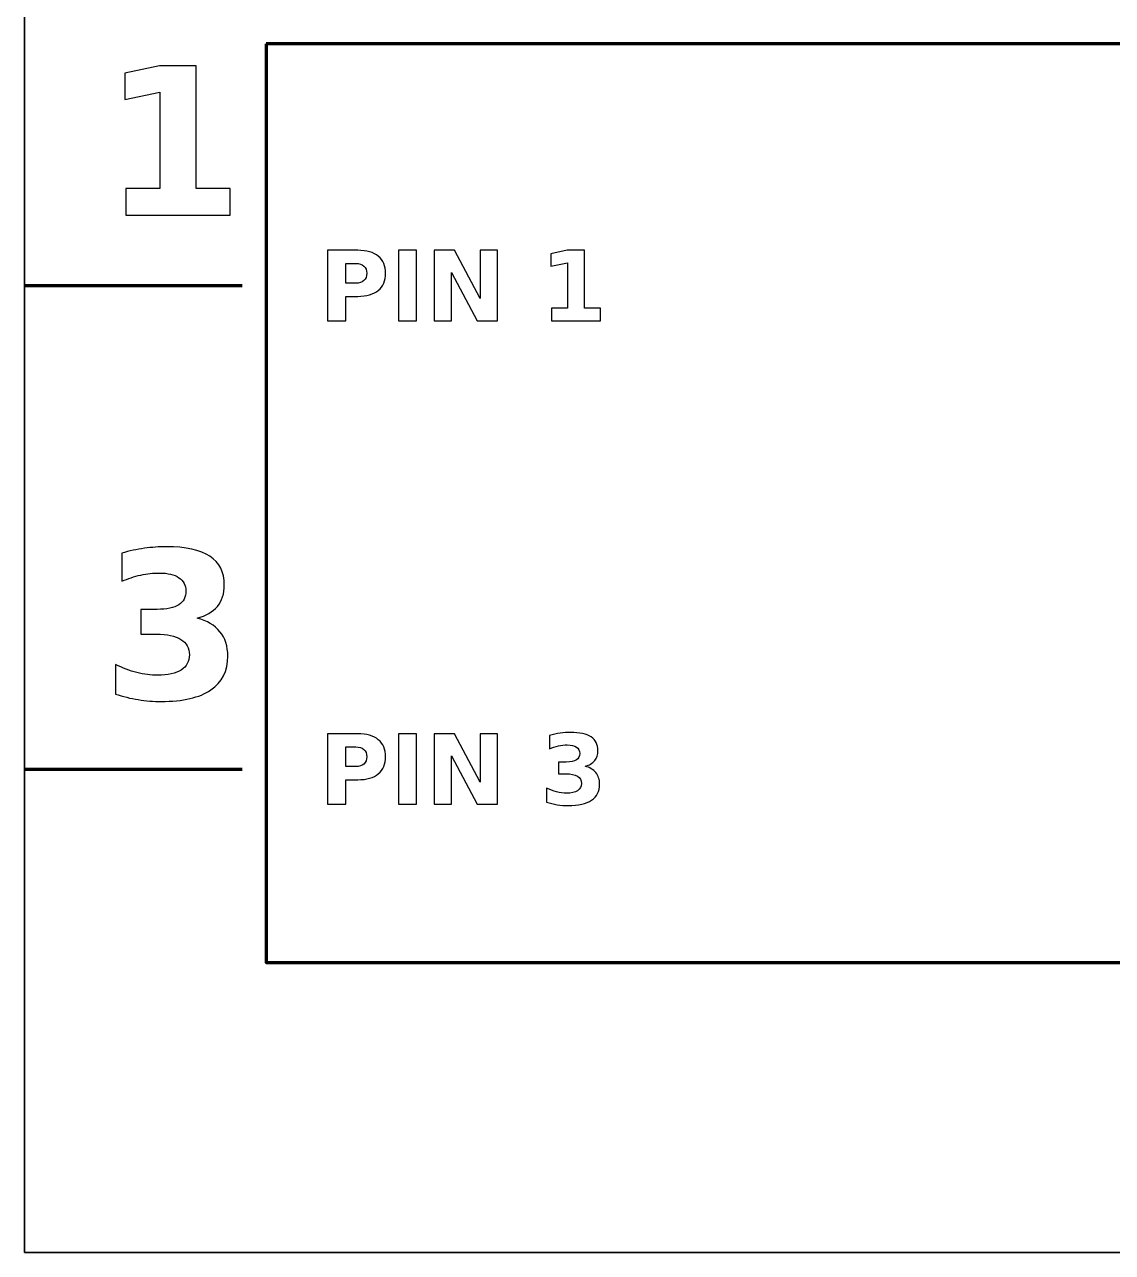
# Model space of a CAD drawing. Header units: centimetres. Extents: x -12.5 to -8.5, y -15.85 to -11.85.
# Drawn here: x -12.5 to -10.25, y -15.85 to -13.31 of the extents above; entities that cross this region are included whole.
import ezdxf

# ---------------------------------------------------------------- set-up
doc = ezdxf.new("R2010")
doc.units = ezdxf.units.CM
doc.header["$MEASUREMENT"] = 0
doc.layers.add('Layer 1', color=7, linetype='Continuous')

msp = doc.modelspace()

# ---------------------------------------------------------------- linework, layer by layer
at = {"layer": 'Layer 1', "color": 7, "lineweight": 35}
msp.add_open_spline([(-12.5, -11.85), (-12.5, -11.85), (-8.5, -11.85), (-8.5, -11.85), (-8.5, -11.85), (-8.5, -11.85), (-8.5, -15.85), (-8.5, -15.85), (-8.5, -15.85), (-8.5, -15.85), (-12.5, -15.85), (-12.5, -15.85), (-12.5, -15.85), (-12.5, -15.85), (-12.5, -11.85), (-12.5, -11.85)], degree=3, knots=[0, 0, 0, 0, 0.25, 0.25, 0.25, 0.25, 0.5, 0.5, 0.5, 0.5, 0.75, 0.75, 0.75, 0.75, 1, 1, 1, 1], dxfattribs=at)
at = {"layer": 'Layer 1', "color": 250, "lineweight": 100}
msp.add_open_spline([(-12, -13.35), (-12, -13.35), (-9, -13.35), (-9, -13.35), (-9, -13.35), (-9, -13.35), (-9, -15.25), (-9, -15.25), (-9, -15.25), (-9, -15.25), (-12, -15.25), (-12, -15.25), (-12, -15.25), (-12, -15.25), (-12, -13.35), (-12, -13.35)], degree=3, knots=[0, 0, 0, 0, 0.25, 0.25, 0.25, 0.25, 0.5, 0.5, 0.5, 0.5, 0.75, 0.75, 0.75, 0.75, 1, 1, 1, 1], dxfattribs=at)
at = {"layer": 'Layer 1', "color": 250}
for points, knots in [([(-12.29076, -13.64935), (-12.29076, -13.64935), (-12.22049, -13.64935), (-12.22049, -13.64935), (-12.22049, -13.64935), (-12.22049, -13.64935), (-12.22049, -13.44989), (-12.22049, -13.44989), (-12.22049, -13.44989), (-12.22049, -13.44989), (-12.29259, -13.46478), (-12.29259, -13.46478), (-12.29259, -13.46478), (-12.29259, -13.46478), (-12.29259, -13.41059), (-12.29259, -13.41059), (-12.29259, -13.41059), (-12.29259, -13.41059), (-12.22091, -13.3957), (-12.22091, -13.3957), (-12.22091, -13.3957), (-12.22091, -13.3957), (-12.14528, -13.3957), (-12.14528, -13.3957), (-12.14528, -13.3957), (-12.14528, -13.3957), (-12.14528, -13.64935), (-12.14528, -13.64935), (-12.14528, -13.64935), (-12.14528, -13.64935), (-12.075, -13.64935), (-12.075, -13.64935), (-12.075, -13.64935), (-12.075, -13.64935), (-12.075, -13.70431), (-12.075, -13.70431), (-12.075, -13.70431), (-12.075, -13.70431), (-12.29076, -13.70431), (-12.29076, -13.70431), (-12.29076, -13.70431), (-12.29076, -13.70431), (-12.29076, -13.64935), (-12.29076, -13.64935)], [0, 0, 0, 0, 0.0909091, 0.0909091, 0.0909091, 0.0909091, 0.1818182, 0.1818182, 0.1818182, 0.1818182, 0.2727273, 0.2727273, 0.2727273, 0.2727273, 0.3636364, 0.3636364, 0.3636364, 0.3636364, 0.4545455, 0.4545455, 0.4545455, 0.4545455, 0.5454545, 0.5454545, 0.5454545, 0.5454545, 0.6363636, 0.6363636, 0.6363636, 0.6363636, 0.7272727, 0.7272727, 0.7272727, 0.7272727, 0.8181818, 0.8181818, 0.8181818, 0.8181818, 0.9090909, 0.9090909, 0.9090909, 0.9090909, 1, 1, 1, 1]), ([(-11.8733, -13.777), (-11.8733, -13.777), (-11.8109, -13.777), (-11.8109, -13.777), (-11.8109, -13.777), (-11.79234, -13.777), (-11.7781, -13.78113), (-11.76817, -13.78937), (-11.76817, -13.78937), (-11.75824, -13.7976), (-11.75327, -13.80933), (-11.75327, -13.82457), (-11.75327, -13.82457), (-11.75327, -13.83983), (-11.75824, -13.8516), (-11.76817, -13.85983), (-11.76817, -13.85983), (-11.7781, -13.86807), (-11.79234, -13.8722), (-11.8109, -13.8722), (-11.8109, -13.8722), (-11.8109, -13.8722), (-11.8357, -13.8722), (-11.8357, -13.8722), (-11.8357, -13.8722), (-11.8357, -13.8722), (-11.8357, -13.9228), (-11.8357, -13.9228), (-11.8357, -13.9228), (-11.8357, -13.9228), (-11.8733, -13.9228), (-11.8733, -13.9228), (-11.8733, -13.9228), (-11.8733, -13.9228), (-11.8733, -13.777), (-11.8733, -13.777)], [0, 0, 0, 0, 0.1111111, 0.1111111, 0.1111111, 0.1111111, 0.2222222, 0.2222222, 0.2222222, 0.2222222, 0.3333333, 0.3333333, 0.3333333, 0.3333333, 0.4444444, 0.4444444, 0.4444444, 0.4444444, 0.5555556, 0.5555556, 0.5555556, 0.5555556, 0.6666667, 0.6666667, 0.6666667, 0.6666667, 0.7777778, 0.7777778, 0.7777778, 0.7777778, 0.8888889, 0.8888889, 0.8888889, 0.8888889, 1, 1, 1, 1]), ([(-11.72673, -13.777), (-11.72673, -13.777), (-11.68913, -13.777), (-11.68913, -13.777), (-11.68913, -13.777), (-11.68913, -13.777), (-11.68913, -13.9228), (-11.68913, -13.9228), (-11.68913, -13.9228), (-11.68913, -13.9228), (-11.72673, -13.9228), (-11.72673, -13.9228), (-11.72673, -13.9228), (-11.72673, -13.9228), (-11.72673, -13.777), (-11.72673, -13.777)], [0, 0, 0, 0, 0.25, 0.25, 0.25, 0.25, 0.5, 0.5, 0.5, 0.5, 0.75, 0.75, 0.75, 0.75, 1, 1, 1, 1]), ([(-11.65233, -13.777), (-11.65233, -13.777), (-11.61033, -13.777), (-11.61033, -13.777), (-11.61033, -13.777), (-11.61033, -13.777), (-11.5573, -13.877), (-11.5573, -13.877), (-11.5573, -13.877), (-11.5573, -13.877), (-11.5573, -13.777), (-11.5573, -13.777), (-11.5573, -13.777), (-11.5573, -13.777), (-11.52167, -13.777), (-11.52167, -13.777), (-11.52167, -13.777), (-11.52167, -13.777), (-11.52167, -13.9228), (-11.52167, -13.9228), (-11.52167, -13.9228), (-11.52167, -13.9228), (-11.56367, -13.9228), (-11.56367, -13.9228), (-11.56367, -13.9228), (-11.56367, -13.9228), (-11.6167, -13.8228), (-11.6167, -13.8228), (-11.6167, -13.8228), (-11.6167, -13.8228), (-11.6167, -13.9228), (-11.6167, -13.9228), (-11.6167, -13.9228), (-11.6167, -13.9228), (-11.65233, -13.9228), (-11.65233, -13.9228), (-11.65233, -13.9228), (-11.65233, -13.9228), (-11.65233, -13.777), (-11.65233, -13.777)], [0, 0, 0, 0, 0.1, 0.1, 0.1, 0.1, 0.2, 0.2, 0.2, 0.2, 0.3, 0.3, 0.3, 0.3, 0.4, 0.4, 0.4, 0.4, 0.5, 0.5, 0.5, 0.5, 0.6, 0.6, 0.6, 0.6, 0.7, 0.7, 0.7, 0.7, 0.8, 0.8, 0.8, 0.8, 0.9, 0.9, 0.9, 0.9, 1, 1, 1, 1]), ([(-11.41027, -13.89683), (-11.41027, -13.89683), (-11.37707, -13.89683), (-11.37707, -13.89683), (-11.37707, -13.89683), (-11.37707, -13.89683), (-11.37707, -13.8026), (-11.37707, -13.8026), (-11.37707, -13.8026), (-11.37707, -13.8026), (-11.41113, -13.80963), (-11.41113, -13.80963), (-11.41113, -13.80963), (-11.41113, -13.80963), (-11.41113, -13.78403), (-11.41113, -13.78403), (-11.41113, -13.78403), (-11.41113, -13.78403), (-11.37727, -13.777), (-11.37727, -13.777), (-11.37727, -13.777), (-11.37727, -13.777), (-11.34153, -13.777), (-11.34153, -13.777), (-11.34153, -13.777), (-11.34153, -13.777), (-11.34153, -13.89683), (-11.34153, -13.89683), (-11.34153, -13.89683), (-11.34153, -13.89683), (-11.30833, -13.89683), (-11.30833, -13.89683), (-11.30833, -13.89683), (-11.30833, -13.89683), (-11.30833, -13.9228), (-11.30833, -13.9228), (-11.30833, -13.9228), (-11.30833, -13.9228), (-11.41027, -13.9228), (-11.41027, -13.9228), (-11.41027, -13.9228), (-11.41027, -13.9228), (-11.41027, -13.89683), (-11.41027, -13.89683)], [0, 0, 0, 0, 0.0909091, 0.0909091, 0.0909091, 0.0909091, 0.1818182, 0.1818182, 0.1818182, 0.1818182, 0.2727273, 0.2727273, 0.2727273, 0.2727273, 0.3636364, 0.3636364, 0.3636364, 0.3636364, 0.4545455, 0.4545455, 0.4545455, 0.4545455, 0.5454545, 0.5454545, 0.5454545, 0.5454545, 0.6363636, 0.6363636, 0.6363636, 0.6363636, 0.7272727, 0.7272727, 0.7272727, 0.7272727, 0.8181818, 0.8181818, 0.8181818, 0.8181818, 0.9090909, 0.9090909, 0.9090909, 0.9090909, 1, 1, 1, 1]), ([(-11.8357, -13.80423), (-11.8357, -13.80423), (-11.8357, -13.84497), (-11.8357, -13.84497), (-11.8357, -13.84497), (-11.8357, -13.84497), (-11.8149, -13.84497), (-11.8149, -13.84497), (-11.8149, -13.84497), (-11.8076, -13.84497), (-11.80197, -13.8432), (-11.798, -13.83963), (-11.798, -13.83963), (-11.79404, -13.8361), (-11.79204, -13.83107), (-11.79204, -13.82457), (-11.79204, -13.82457), (-11.79204, -13.81803), (-11.79404, -13.81303), (-11.798, -13.8095), (-11.798, -13.8095), (-11.80197, -13.806), (-11.8076, -13.80423), (-11.8149, -13.80423), (-11.8149, -13.80423), (-11.8149, -13.80423), (-11.8357, -13.80423), (-11.8357, -13.80423)], [0, 0, 0, 0, 0.1428571, 0.1428571, 0.1428571, 0.1428571, 0.2857143, 0.2857143, 0.2857143, 0.2857143, 0.4285714, 0.4285714, 0.4285714, 0.4285714, 0.5714286, 0.5714286, 0.5714286, 0.5714286, 0.7142857, 0.7142857, 0.7142857, 0.7142857, 0.8571429, 0.8571429, 0.8571429, 0.8571429, 1, 1, 1, 1]), ([(-12.14316, -14.53787), (-12.12242, -14.54323), (-12.10654, -14.55262), (-12.09575, -14.56588), (-12.09575, -14.56588), (-12.08495, -14.57922), (-12.07952, -14.59608), (-12.07952, -14.61661), (-12.07952, -14.61661), (-12.07952, -14.64723), (-12.09123, -14.67051), (-12.11465, -14.68646), (-12.11465, -14.68646), (-12.13808, -14.70233), (-12.17223, -14.71031), (-12.21717, -14.71031), (-12.21717, -14.71031), (-12.23305, -14.71031), (-12.24892, -14.70904), (-12.26487, -14.7065), (-12.26487, -14.7065), (-12.28074, -14.70396), (-12.29647, -14.70008), (-12.31207, -14.695), (-12.31207, -14.695), (-12.31207, -14.695), (-12.31207, -14.63361), (-12.31207, -14.63361), (-12.31207, -14.63361), (-12.29718, -14.64102), (-12.28243, -14.64667), (-12.26776, -14.65048), (-12.26776, -14.65048), (-12.25308, -14.65422), (-12.23862, -14.65612), (-12.22444, -14.65612), (-12.22444, -14.65612), (-12.20334, -14.65612), (-12.18719, -14.65245), (-12.17597, -14.64518), (-12.17597, -14.64518), (-12.16475, -14.63785), (-12.1591, -14.62741), (-12.1591, -14.61372), (-12.1591, -14.61372), (-12.1591, -14.59968), (-12.16489, -14.58902), (-12.17639, -14.58183), (-12.17639, -14.58183), (-12.18789, -14.57456), (-12.20489, -14.57096), (-12.22733, -14.57096), (-12.22733, -14.57096), (-12.22733, -14.57096), (-12.25915, -14.57096), (-12.25915, -14.57096), (-12.25915, -14.57096), (-12.25915, -14.57096), (-12.25915, -14.51967), (-12.25915, -14.51967), (-12.25915, -14.51967), (-12.25915, -14.51967), (-12.22571, -14.51967), (-12.22571, -14.51967), (-12.22571, -14.51967), (-12.20567, -14.51967), (-12.19085, -14.51656), (-12.18105, -14.51028), (-12.18105, -14.51028), (-12.17124, -14.504), (-12.16637, -14.49448), (-12.16637, -14.48171), (-12.16637, -14.48171), (-12.16637, -14.46986), (-12.1711, -14.46068), (-12.18062, -14.45426), (-12.18062, -14.45426), (-12.19015, -14.44777), (-12.20355, -14.44453), (-12.22091, -14.44453), (-12.22091, -14.44453), (-12.23375, -14.44453), (-12.24666, -14.44594), (-12.25979, -14.44883), (-12.25979, -14.44883), (-12.27284, -14.45172), (-12.28582, -14.45603), (-12.2988, -14.46167), (-12.2988, -14.46167), (-12.2988, -14.46167), (-12.2988, -14.40339), (-12.2988, -14.40339), (-12.2988, -14.40339), (-12.28307, -14.39895), (-12.26755, -14.39563), (-12.2521, -14.39344), (-12.2521, -14.39344), (-12.23664, -14.39126), (-12.22155, -14.39013), (-12.20666, -14.39013), (-12.20666, -14.39013), (-12.16658, -14.39013), (-12.13653, -14.39669), (-12.11663, -14.40988), (-12.11663, -14.40988), (-12.09673, -14.42301), (-12.08679, -14.44283), (-12.08679, -14.46929), (-12.08679, -14.46929), (-12.08679, -14.48728), (-12.09151, -14.5021), (-12.10104, -14.5136), (-12.10104, -14.5136), (-12.11056, -14.5251), (-12.1246, -14.53321), (-12.14316, -14.53787)], [0, 0, 0, 0, 0.0344828, 0.0344828, 0.0344828, 0.0344828, 0.0689655, 0.0689655, 0.0689655, 0.0689655, 0.1034483, 0.1034483, 0.1034483, 0.1034483, 0.137931, 0.137931, 0.137931, 0.137931, 0.1724138, 0.1724138, 0.1724138, 0.1724138, 0.2068966, 0.2068966, 0.2068966, 0.2068966, 0.2413793, 0.2413793, 0.2413793, 0.2413793, 0.2758621, 0.2758621, 0.2758621, 0.2758621, 0.3103448, 0.3103448, 0.3103448, 0.3103448, 0.3448276, 0.3448276, 0.3448276, 0.3448276, 0.3793103, 0.3793103, 0.3793103, 0.3793103, 0.4137931, 0.4137931, 0.4137931, 0.4137931, 0.4482759, 0.4482759, 0.4482759, 0.4482759, 0.4827586, 0.4827586, 0.4827586, 0.4827586, 0.5172414, 0.5172414, 0.5172414, 0.5172414, 0.5517241, 0.5517241, 0.5517241, 0.5517241, 0.5862069, 0.5862069, 0.5862069, 0.5862069, 0.6206897, 0.6206897, 0.6206897, 0.6206897, 0.6551724, 0.6551724, 0.6551724, 0.6551724, 0.6896552, 0.6896552, 0.6896552, 0.6896552, 0.7241379, 0.7241379, 0.7241379, 0.7241379, 0.7586207, 0.7586207, 0.7586207, 0.7586207, 0.7931034, 0.7931034, 0.7931034, 0.7931034, 0.8275862, 0.8275862, 0.8275862, 0.8275862, 0.862069, 0.862069, 0.862069, 0.862069, 0.8965517, 0.8965517, 0.8965517, 0.8965517, 0.9310345, 0.9310345, 0.9310345, 0.9310345, 0.9655172, 0.9655172, 0.9655172, 0.9655172, 1, 1, 1, 1]), ([(-11.8733, -14.777), (-11.8733, -14.777), (-11.8109, -14.777), (-11.8109, -14.777), (-11.8109, -14.777), (-11.79234, -14.777), (-11.7781, -14.78113), (-11.76817, -14.78937), (-11.76817, -14.78937), (-11.75824, -14.7976), (-11.75327, -14.80933), (-11.75327, -14.82457), (-11.75327, -14.82457), (-11.75327, -14.83983), (-11.75824, -14.8516), (-11.76817, -14.85983), (-11.76817, -14.85983), (-11.7781, -14.86807), (-11.79234, -14.8722), (-11.8109, -14.8722), (-11.8109, -14.8722), (-11.8109, -14.8722), (-11.8357, -14.8722), (-11.8357, -14.8722), (-11.8357, -14.8722), (-11.8357, -14.8722), (-11.8357, -14.9228), (-11.8357, -14.9228), (-11.8357, -14.9228), (-11.8357, -14.9228), (-11.8733, -14.9228), (-11.8733, -14.9228), (-11.8733, -14.9228), (-11.8733, -14.9228), (-11.8733, -14.777), (-11.8733, -14.777)], [0, 0, 0, 0, 0.1111111, 0.1111111, 0.1111111, 0.1111111, 0.2222222, 0.2222222, 0.2222222, 0.2222222, 0.3333333, 0.3333333, 0.3333333, 0.3333333, 0.4444444, 0.4444444, 0.4444444, 0.4444444, 0.5555556, 0.5555556, 0.5555556, 0.5555556, 0.6666667, 0.6666667, 0.6666667, 0.6666667, 0.7777778, 0.7777778, 0.7777778, 0.7777778, 0.8888889, 0.8888889, 0.8888889, 0.8888889, 1, 1, 1, 1]), ([(-11.72673, -14.777), (-11.72673, -14.777), (-11.68913, -14.777), (-11.68913, -14.777), (-11.68913, -14.777), (-11.68913, -14.777), (-11.68913, -14.9228), (-11.68913, -14.9228), (-11.68913, -14.9228), (-11.68913, -14.9228), (-11.72673, -14.9228), (-11.72673, -14.9228), (-11.72673, -14.9228), (-11.72673, -14.9228), (-11.72673, -14.777), (-11.72673, -14.777)], [0, 0, 0, 0, 0.25, 0.25, 0.25, 0.25, 0.5, 0.5, 0.5, 0.5, 0.75, 0.75, 0.75, 0.75, 1, 1, 1, 1]), ([(-11.65233, -14.777), (-11.65233, -14.777), (-11.61033, -14.777), (-11.61033, -14.777), (-11.61033, -14.777), (-11.61033, -14.777), (-11.5573, -14.877), (-11.5573, -14.877), (-11.5573, -14.877), (-11.5573, -14.877), (-11.5573, -14.777), (-11.5573, -14.777), (-11.5573, -14.777), (-11.5573, -14.777), (-11.52167, -14.777), (-11.52167, -14.777), (-11.52167, -14.777), (-11.52167, -14.777), (-11.52167, -14.9228), (-11.52167, -14.9228), (-11.52167, -14.9228), (-11.52167, -14.9228), (-11.56367, -14.9228), (-11.56367, -14.9228), (-11.56367, -14.9228), (-11.56367, -14.9228), (-11.6167, -14.8228), (-11.6167, -14.8228), (-11.6167, -14.8228), (-11.6167, -14.8228), (-11.6167, -14.9228), (-11.6167, -14.9228), (-11.6167, -14.9228), (-11.6167, -14.9228), (-11.65233, -14.9228), (-11.65233, -14.9228), (-11.65233, -14.9228), (-11.65233, -14.9228), (-11.65233, -14.777), (-11.65233, -14.777)], [0, 0, 0, 0, 0.1, 0.1, 0.1, 0.1, 0.2, 0.2, 0.2, 0.2, 0.3, 0.3, 0.3, 0.3, 0.4, 0.4, 0.4, 0.4, 0.5, 0.5, 0.5, 0.5, 0.6, 0.6, 0.6, 0.6, 0.7, 0.7, 0.7, 0.7, 0.8, 0.8, 0.8, 0.8, 0.9, 0.9, 0.9, 0.9, 1, 1, 1, 1]), ([(-11.34053, -14.84417), (-11.33073, -14.8467), (-11.32323, -14.85113), (-11.31813, -14.8574), (-11.31813, -14.8574), (-11.31303, -14.8637), (-11.31047, -14.87167), (-11.31047, -14.88137), (-11.31047, -14.88137), (-11.31047, -14.89583), (-11.316, -14.90683), (-11.32707, -14.91437), (-11.32707, -14.91437), (-11.33813, -14.92187), (-11.35427, -14.92563), (-11.3755, -14.92563), (-11.3755, -14.92563), (-11.383, -14.92563), (-11.3905, -14.92503), (-11.39803, -14.92383), (-11.39803, -14.92383), (-11.40553, -14.92263), (-11.41297, -14.9208), (-11.42033, -14.9184), (-11.42033, -14.9184), (-11.42033, -14.9184), (-11.42033, -14.8894), (-11.42033, -14.8894), (-11.42033, -14.8894), (-11.4133, -14.8929), (-11.40633, -14.89557), (-11.3994, -14.89737), (-11.3994, -14.89737), (-11.39247, -14.89913), (-11.38563, -14.90003), (-11.37893, -14.90003), (-11.37893, -14.90003), (-11.36897, -14.90003), (-11.36133, -14.8983), (-11.35603, -14.89487), (-11.35603, -14.89487), (-11.35073, -14.8914), (-11.34807, -14.88647), (-11.34807, -14.88), (-11.34807, -14.88), (-11.34807, -14.87337), (-11.3508, -14.86833), (-11.35623, -14.86493), (-11.35623, -14.86493), (-11.36167, -14.8615), (-11.3697, -14.8598), (-11.3803, -14.8598), (-11.3803, -14.8598), (-11.3803, -14.8598), (-11.39533, -14.8598), (-11.39533, -14.8598), (-11.39533, -14.8598), (-11.39533, -14.8598), (-11.39533, -14.83557), (-11.39533, -14.83557), (-11.39533, -14.83557), (-11.39533, -14.83557), (-11.37953, -14.83557), (-11.37953, -14.83557), (-11.37953, -14.83557), (-11.37007, -14.83557), (-11.36307, -14.8341), (-11.35843, -14.83113), (-11.35843, -14.83113), (-11.3538, -14.82817), (-11.3515, -14.82367), (-11.3515, -14.81763), (-11.3515, -14.81763), (-11.3515, -14.81203), (-11.35373, -14.8077), (-11.35823, -14.80467), (-11.35823, -14.80467), (-11.36273, -14.8016), (-11.36907, -14.80007), (-11.37727, -14.80007), (-11.37727, -14.80007), (-11.38333, -14.80007), (-11.38943, -14.80073), (-11.39563, -14.8021), (-11.39563, -14.8021), (-11.4018, -14.80347), (-11.40793, -14.8055), (-11.41407, -14.80817), (-11.41407, -14.80817), (-11.41407, -14.80817), (-11.41407, -14.78063), (-11.41407, -14.78063), (-11.41407, -14.78063), (-11.40663, -14.77853), (-11.3993, -14.77697), (-11.392, -14.77593), (-11.392, -14.77593), (-11.3847, -14.7749), (-11.37757, -14.77437), (-11.37053, -14.77437), (-11.37053, -14.77437), (-11.3516, -14.77437), (-11.3374, -14.77747), (-11.328, -14.7837), (-11.328, -14.7837), (-11.3186, -14.7899), (-11.3139, -14.79927), (-11.3139, -14.81177), (-11.3139, -14.81177), (-11.3139, -14.82027), (-11.31613, -14.82727), (-11.32063, -14.8327), (-11.32063, -14.8327), (-11.32513, -14.83813), (-11.33177, -14.84197), (-11.34053, -14.84417)], [0, 0, 0, 0, 0.0344828, 0.0344828, 0.0344828, 0.0344828, 0.0689655, 0.0689655, 0.0689655, 0.0689655, 0.1034483, 0.1034483, 0.1034483, 0.1034483, 0.137931, 0.137931, 0.137931, 0.137931, 0.1724138, 0.1724138, 0.1724138, 0.1724138, 0.2068966, 0.2068966, 0.2068966, 0.2068966, 0.2413793, 0.2413793, 0.2413793, 0.2413793, 0.2758621, 0.2758621, 0.2758621, 0.2758621, 0.3103448, 0.3103448, 0.3103448, 0.3103448, 0.3448276, 0.3448276, 0.3448276, 0.3448276, 0.3793103, 0.3793103, 0.3793103, 0.3793103, 0.4137931, 0.4137931, 0.4137931, 0.4137931, 0.4482759, 0.4482759, 0.4482759, 0.4482759, 0.4827586, 0.4827586, 0.4827586, 0.4827586, 0.5172414, 0.5172414, 0.5172414, 0.5172414, 0.5517241, 0.5517241, 0.5517241, 0.5517241, 0.5862069, 0.5862069, 0.5862069, 0.5862069, 0.6206897, 0.6206897, 0.6206897, 0.6206897, 0.6551724, 0.6551724, 0.6551724, 0.6551724, 0.6896552, 0.6896552, 0.6896552, 0.6896552, 0.7241379, 0.7241379, 0.7241379, 0.7241379, 0.7586207, 0.7586207, 0.7586207, 0.7586207, 0.7931034, 0.7931034, 0.7931034, 0.7931034, 0.8275862, 0.8275862, 0.8275862, 0.8275862, 0.862069, 0.862069, 0.862069, 0.862069, 0.8965517, 0.8965517, 0.8965517, 0.8965517, 0.9310345, 0.9310345, 0.9310345, 0.9310345, 0.9655172, 0.9655172, 0.9655172, 0.9655172, 1, 1, 1, 1]), ([(-11.8357, -14.80423), (-11.8357, -14.80423), (-11.8357, -14.84497), (-11.8357, -14.84497), (-11.8357, -14.84497), (-11.8357, -14.84497), (-11.8149, -14.84497), (-11.8149, -14.84497), (-11.8149, -14.84497), (-11.8076, -14.84497), (-11.80197, -14.8432), (-11.798, -14.83963), (-11.798, -14.83963), (-11.79404, -14.8361), (-11.79204, -14.83107), (-11.79204, -14.82457), (-11.79204, -14.82457), (-11.79204, -14.81803), (-11.79404, -14.81303), (-11.798, -14.8095), (-11.798, -14.8095), (-11.80197, -14.806), (-11.8076, -14.80423), (-11.8149, -14.80423), (-11.8149, -14.80423), (-11.8149, -14.80423), (-11.8357, -14.80423), (-11.8357, -14.80423)], [0, 0, 0, 0, 0.1428571, 0.1428571, 0.1428571, 0.1428571, 0.2857143, 0.2857143, 0.2857143, 0.2857143, 0.4285714, 0.4285714, 0.4285714, 0.4285714, 0.5714286, 0.5714286, 0.5714286, 0.5714286, 0.7142857, 0.7142857, 0.7142857, 0.7142857, 0.8571429, 0.8571429, 0.8571429, 0.8571429, 1, 1, 1, 1])]:
    msp.add_open_spline(points, degree=3, knots=knots, dxfattribs=at)
at = {"layer": 'Layer 1', "color": 250, "lineweight": 106}
for points in [[(-12.5, -13.85), (-12.5, -13.85), (-12.05001, -13.84998), (-12.05001, -13.84998)], [(-12.5, -14.85), (-12.5, -14.85), (-12.05001, -14.84998), (-12.05001, -14.84998)]]:
    msp.add_open_spline(points, degree=3, dxfattribs=at)

doc.saveas('drawing.dxf')
